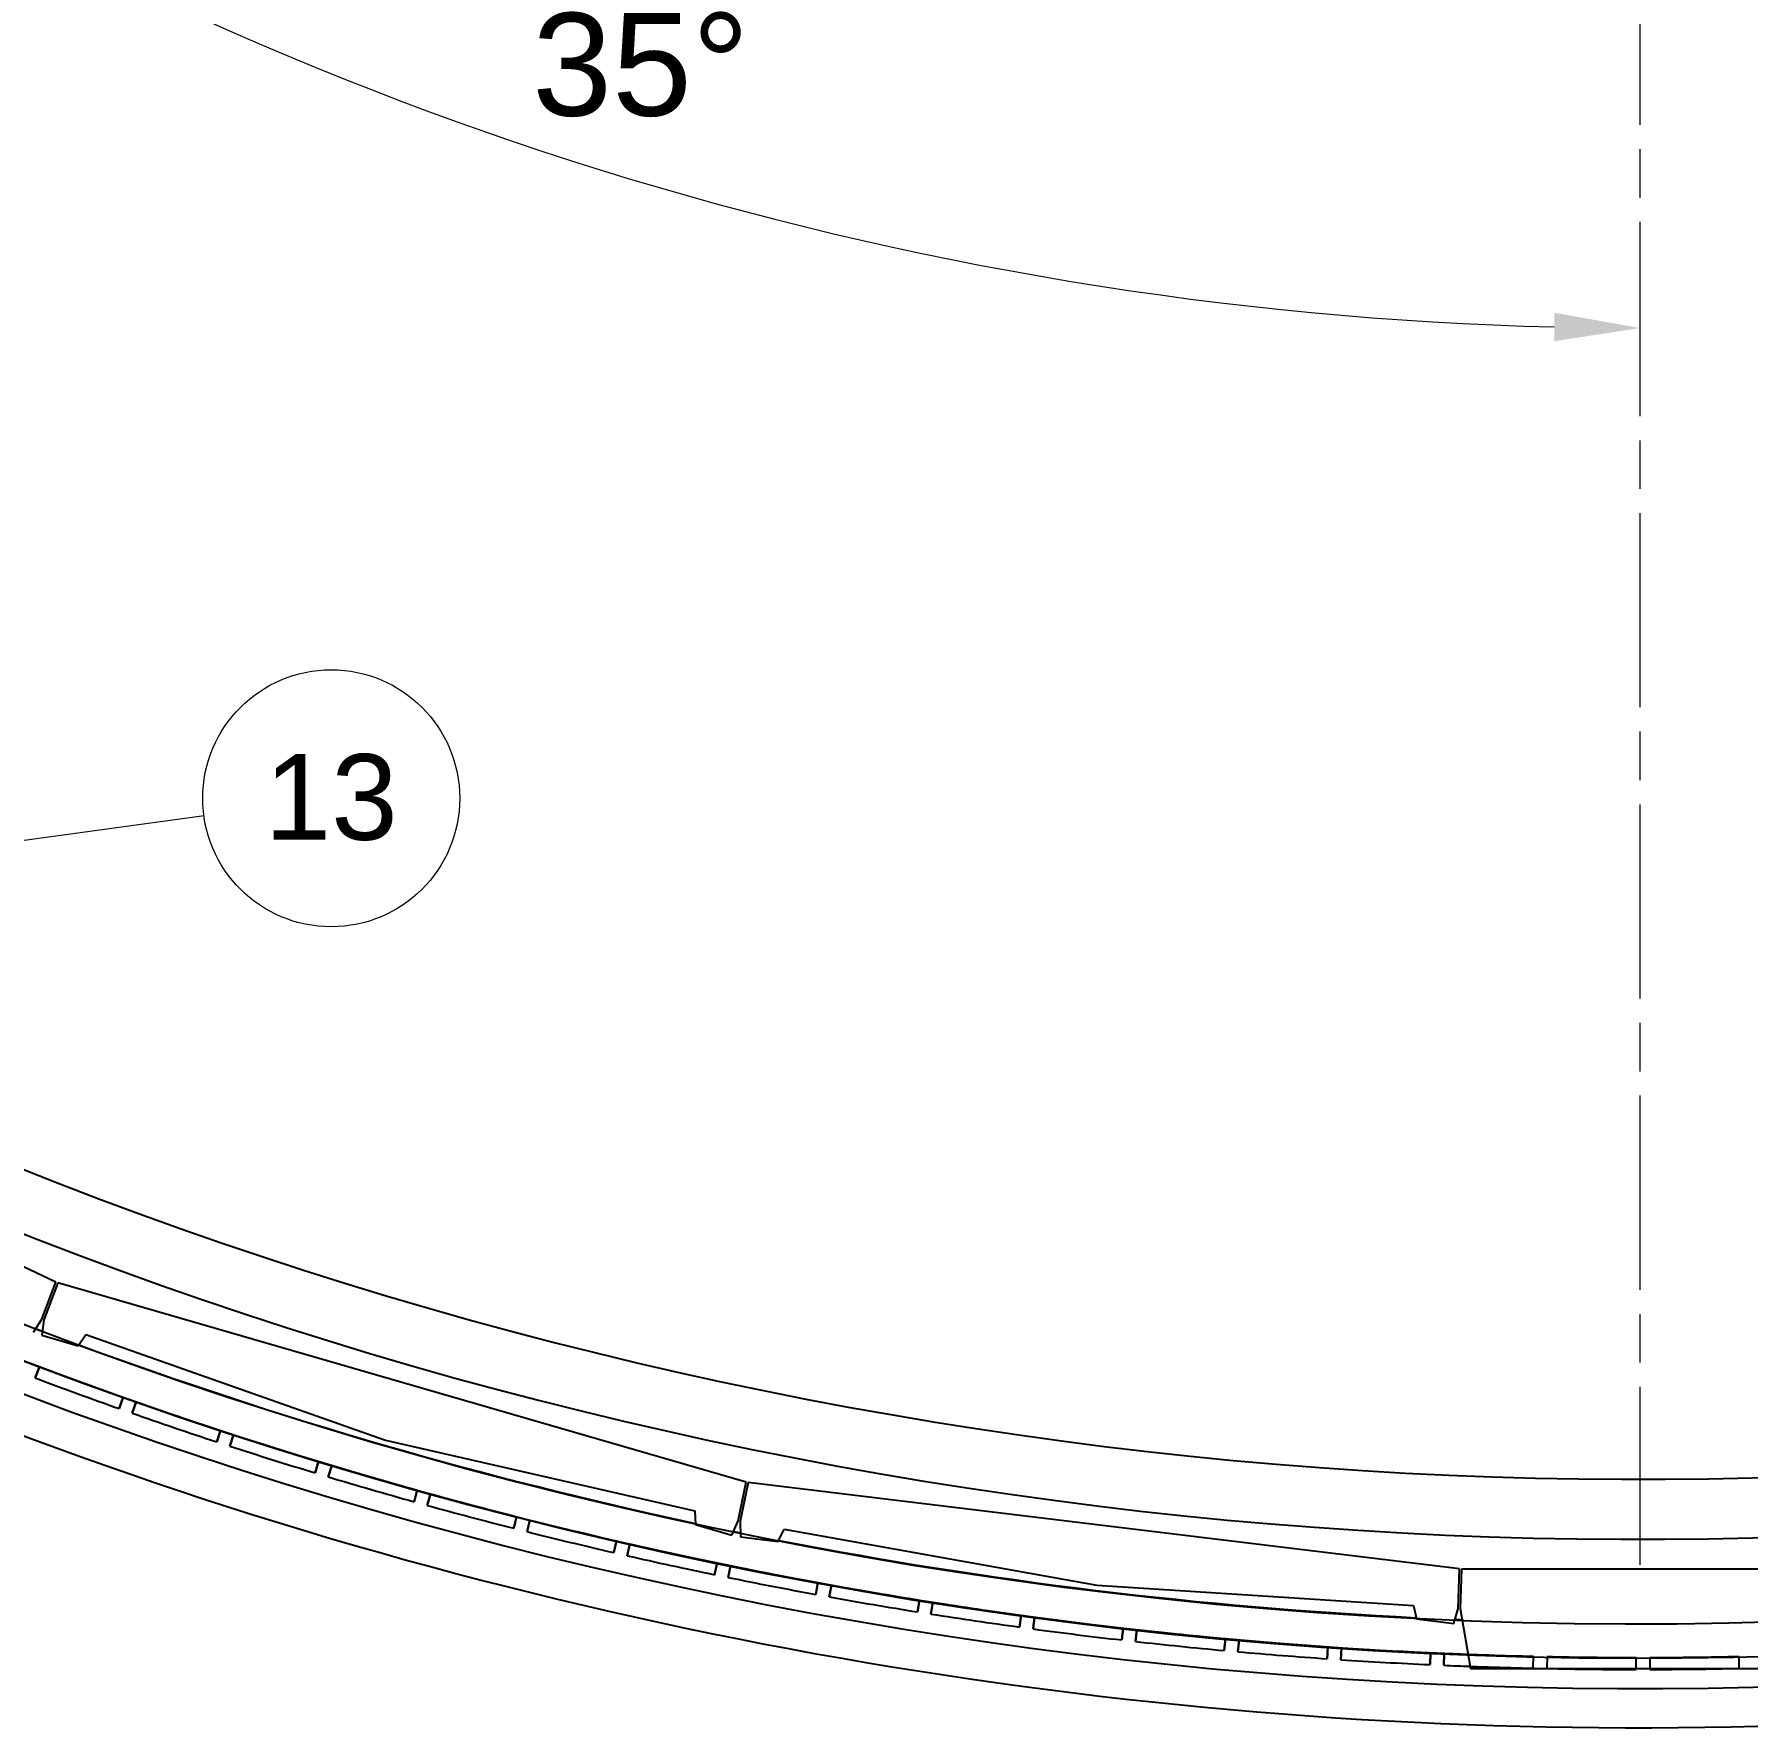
# Model space of a CAD drawing. Header units: millimetres. Extents: x -4172 to 126100, y -2 to 142133.
# Drawn here: x 52350 to 57351, y 8719 to 13661 of the extents above; entities that cross this region are included whole.
import ezdxf

# ---------------------------------------------------------------- set-up
doc = ezdxf.new("R2010")
doc.units = ezdxf.units.MM
doc.header["$LTSCALE"] = 100
doc.linetypes.add('CHAIN', pattern=[0.3543, 0.2362, -0.0295, 0.0591, -0.0295])
for name, color, linetype, lineweight in [('Center Mark', 7, 'Continuous', 18), ('Dimension', 7, 'Continuous', 18), ('Symbol', 7, 'Continuous', 18), ('Visible', 7, 'Continuous', 25)]:
    doc.layers.add(name, color=color, linetype=linetype, lineweight=lineweight)
doc.styles.add('Note Text', font='arial.ttf')
doc.styles.add('Title', font='arial.ttf')
doc.dimstyles.new('Default - Method 2b', dxfattribs={"dimscale": 100, "dimtxt": 3, "dimasz": 2.5, "dimexe": 3, "dimexo": 0.5, "dimgap": 0.7, "dimtad": 0, "dimtoh": 1, "dimdec": 1, "dimrnd": 1e-08, "dimtxsty": 'Title', "dimcen": 0.09, "dimdle": 10, "dimclrd": 256, "dimclre": 256, "dimclrt": 7, "dimadec": 0, "dimazin": 2, "dimtfac": 0.833333, "dimtdec": 1, "dimtmove": 0, "dimatfit": 3, "dimfxl": 1, "dimtolj": 1, "dimlwd": -1, "dimlwe": -1, "dimarcsym": 0})

# ---------------------------------------------------------------- blocks, each defined once
blk = doc.blocks.new('Balloon11')
at = {"layer": 'Symbol'}
for p, q in [((515.289, 112.015), (528.465, 113.809)), ((515.221, 112.51), (512.812, 111.677)), ((515.356, 111.519), (515.221, 112.51)), ((515.289, 112.015), (512.812, 111.677)), ((512.812, 111.677), (515.356, 111.519))]:
    blk.add_line(p, q, dxfattribs=at)
at = {"layer": 'Symbol', "flags": 128}
blk.add_lwpolyline([(515.221, 112.51), (512.812, 111.677), (515.356, 111.519), (515.221, 112.51)], dxfattribs=at)
at = {"layer": 'Symbol'}
blk.add_circle((532.171, 114.314), 3.75, dxfattribs=at)
blk.add_solid([(515.221, 112.51), (512.812, 111.677), (515.356, 111.519), (515.221, 112.51)], dxfattribs=at)
at = {"layer": 'Symbol', "insert": (532.171, 114.335), "char_height": 2.5, "attachment_point": 5, "style": 'Note Text'}
blk.add_mtext('13', dxfattribs=at)
blk = doc.blocks.new('*D87')
at = {"layer": 'Defpoints', "color": 0, "transparency": 16777216}
for p in [(57036.8, 23004.7), (57036.8, 22954.7), (53038.9, 13620), (49069.8, 11460.8)]:
    blk.add_point(p, dxfattribs=at)
at = {"layer": 'Dimension', "transparency": 16777216}
blk.add_line((49098.2, 11502), (51413.1, 14856.2), dxfattribs=at)
blk.add_arc((57036.8, 23004.7), 10200.7, 236.7927, 268.59576, dxfattribs=at)
for points in [[(51426.9, 14435.2), (51473.4, 14504.4), (51242.7, 14609.3)], [(56787.3, 12848.7), (56786.3, 12765.4), (57036.8, 12804)]]:
    blk.add_solid(points, dxfattribs=at)
at = {"layer": 'Dimension', "color": 7, "transparency": 16777216, "insert": (53803.8, 13419.4), "char_height": 300, "attachment_point": 7, "style": 'Title'}
blk.add_mtext('\\A1;35°', dxfattribs=at)

msp = doc.modelspace()

# ---------------------------------------------------------------- linework, layer by layer
at = {"layer": 'Center Mark', "linetype": 'CHAIN', "ltscale": 23.990969}
msp.add_line((57036.78, 35213.64), (57036.78, 9193.64), dxfattribs=at)
at = {"layer": 'Visible'}
for p, q in [((52413.81, 10019.26), (50524.23, 10915.69)), ((52372.91, 9911.38), (52413.81, 10019.26)), ((52419.42, 10017.13), (52378.52, 9909.25)), ((54428.33, 9435.44), (52419.42, 10017.13)), ((52347.84, 9873.47), (52372.91, 9911.38)), ((52378.52, 9909.25), (52372.15, 9864.25)), ((52372.15, 9864.25), (52478.15, 9833.56)), ((52478.15, 9833.56), (52501.3, 9866.41)), ((52501.3, 9866.41), (53375.2, 9558.19)), ((52353.16, 9739.57), (52365.52, 9772.31)), ((52365.52, 9772.31), (52353.16, 9739.57)), ((52609.92, 9683.2), (52598.31, 9650.18)), ((52598.31, 9650.18), (52609.92, 9683.2)), ((52647.66, 9669.92), (52636.04, 9636.91)), ((52636.04, 9636.91), (52647.66, 9669.92)), ((52883.14, 9553.08), (52894.01, 9586.35)), ((52894.01, 9586.35), (52883.14, 9553.08)), ((52921.16, 9540.66), (52932.03, 9573.93)), ((52932.03, 9573.93), (52921.16, 9540.66)), ((53375.2, 9558.19), (54278.58, 9351.79)), ((53180.21, 9495.95), (53170.1, 9462.44)), ((53170.1, 9462.44), (53180.21, 9495.95)), ((53218.5, 9484.39), (53208.39, 9450.88)), ((53208.39, 9450.88), (53218.5, 9484.39)), ((53459.03, 9378.31), (53468.38, 9412.04)), ((53468.38, 9412.04), (53459.03, 9378.31)), ((54405.26, 9322.4), (54428.33, 9435.44)), ((54434.21, 9434.24), (54411.14, 9321.2)), ((56510.41, 9182.35), (54434.21, 9434.24)), ((53497.57, 9367.62), (53506.93, 9401.35)), ((53506.93, 9401.35), (53497.57, 9367.62)), ((54278.58, 9351.79), (54280.59, 9311.64)), ((53758.38, 9334.66), (53749.79, 9300.73)), ((53749.79, 9300.73), (53758.38, 9334.66)), ((53797.15, 9324.85), (53788.56, 9290.92)), ((53788.56, 9290.92), (53797.15, 9324.85)), ((54280.59, 9311.64), (54386.6, 9280.95)), ((54386.6, 9280.95), (54405.26, 9322.4)), ((54411.14, 9321.2), (54412.07, 9275.75)), ((54042.23, 9229.74), (54050.05, 9263.86)), ((54050.05, 9263.86), (54042.23, 9229.74)), ((54081.21, 9220.81), (54089.04, 9254.92)), ((54089.04, 9254.92), (54081.21, 9220.81)), ((54412.07, 9275.75), (54521.63, 9262.46)), ((54521.63, 9262.46), (54539.21, 9298.61)), ((54539.21, 9298.61), (55451.23, 9134.57)), ((54343.24, 9199.67), (54336.19, 9165.38)), ((54336.19, 9165.38), (54343.24, 9199.67)), ((54382.42, 9191.61), (54375.37, 9157.33)), ((54375.37, 9157.33), (54382.42, 9191.61)), ((56505.78, 9067.07), (56510.41, 9182.35)), ((56516.4, 9181.83), (56511.78, 9066.83)), ((57557.15, 9181.83), (56516.4, 9181.83)), ((54631.54, 9107.68), (54637.81, 9142.11)), ((54637.81, 9142.11), (54631.54, 9107.68)), ((54670.89, 9100.51), (54677.16, 9134.95)), ((54677.16, 9134.95), (54670.89, 9100.51)), ((55451.23, 9134.57), (56376.03, 9075.76)), ((54933.61, 9091.23), (54928.12, 9056.67)), ((54928.12, 9056.67), (54933.61, 9091.23)), ((54973.11, 9084.96), (54967.62, 9050.39)), ((54967.62, 9050.39), (54973.11, 9084.96)), ((56376.03, 9075.76), (56384.45, 9036.46)), ((56494.01, 9023.17), (56505.78, 9067.07)), ((56511.78, 9066.83), (56541.78, 8891.83)), ((55225.77, 9012.37), (55230.48, 9047.05)), ((55230.48, 9047.05), (55225.77, 9012.37)), ((55265.41, 9006.99), (55270.11, 9041.67)), ((55270.11, 9041.67), (55265.41, 9006.99)), ((55528.27, 9009.59), (55524.35, 8974.81)), ((55524.35, 8974.81), (55528.27, 9009.59)), ((55568.02, 9005.11), (55564.1, 8970.33)), ((55564.1, 8970.33), (55568.02, 9005.11)), ((56384.45, 9036.46), (56494.01, 9023.17)), ((55823.7, 8944.01), (55826.83, 8978.87)), ((55826.83, 8978.87), (55823.7, 8944.01)), ((55863.54, 8940.43), (55866.67, 8975.29)), ((55866.67, 8975.29), (55863.54, 8940.43)), ((56126.02, 8954.9), (56123.67, 8919.98)), ((56123.67, 8919.98), (56126.02, 8954.9)), ((56165.93, 8952.22), (56163.58, 8917.3)), ((56163.58, 8917.3), (56165.93, 8952.22)), ((56424.11, 8902.74), (56425.66, 8937.7)), ((56425.66, 8937.7), (56424.11, 8902.74)), ((56464.07, 8900.96), (56465.62, 8935.92)), ((56465.62, 8935.92), (56464.07, 8900.96)), ((56724.86, 8892.29), (56725.62, 8927.28)), ((56765.61, 8926.41), (56764.85, 8891.41)), ((57025.76, 8888.64), (57025.74, 8923.64)), ((57065.74, 8923.67), (57065.76, 8888.67)), ((57326.68, 8891.79), (57325.86, 8926.78)), ((56541.78, 8891.83), (57531.78, 8891.83)), ((56764.85, 8891.41), (56764.85, 8891.83)), ((57025.76, 8891.83), (57025.76, 8888.64)), ((57065.76, 8888.67), (57065.76, 8891.83)), ((57326.68, 8891.83), (57326.68, 8891.79))]:
    msp.add_line(p, q, dxfattribs=at)
for radius, start, end in [(13180, 199.424732, 282.458408), (13280, 199.730648, 282.471131), (13485, 235.197252, 277.057135), (12760, 242.50963, 278.887), (12935, 242.538192, 278.860342), (13280, 242.592295, 267.833295), (13371, 242.6061, 278.796961), (13180, 249.190454, 249.28067), (13180, 249.773991, 257.92854), (13280, 249.405543, 250.527929), (13280, 249.405543, 250.527929), (13315, 249.405316, 250.528156), (13315, 249.405316, 250.528156), (13280, 250.700507, 251.822894), (13280, 250.700507, 251.822894), (13315, 250.70028, 251.82312), (13315, 250.70028, 251.82312), (13280, 251.995471, 253.117858), (13280, 251.995471, 253.117858), (13315, 251.995244, 253.118084), (13315, 251.995244, 253.118084), (13280, 253.290435, 254.412822), (13280, 253.290435, 254.412822), (13315, 253.290208, 254.413048), (13315, 253.290208, 254.413048), (13315, 254.585172, 255.708012), (13315, 254.585172, 255.708012), (13280, 254.585399, 255.707786), (13280, 254.585399, 255.707786), (13280, 255.880363, 257.00275), (13280, 255.880363, 257.00275), (13315, 255.880137, 257.002976), (13315, 255.880137, 257.002976), (13280, 257.175327, 258.297714), (13280, 257.175327, 258.297714), (13180, 258.421861, 258.512077), (13180, 259.005398, 267.159947), (13315, 257.175101, 258.29794), (13315, 257.175101, 258.29794), (13315, 258.470065, 259.592905), (13315, 258.470065, 259.592905), (13280, 258.470291, 259.592678), (13280, 258.470291, 259.592678), (13280, 259.765255, 260.887642), (13280, 259.765255, 260.887642), (13315, 259.765029, 260.887869), (13315, 259.765029, 260.887869), (13280, 261.060219, 262.182606), (13280, 261.060219, 262.182606), (13315, 261.059993, 262.182833), (13315, 261.059993, 262.182833), (13315, 262.354957, 263.477797), (13315, 262.354957, 263.477797), (13280, 262.355183, 263.47757), (13280, 262.355183, 263.47757), (13280, 263.650147, 264.772534), (13280, 263.650147, 264.772534), (13180, 267.653269, 267.741716), (13315, 263.649921, 264.772761), (13315, 263.649921, 264.772761), (13280, 264.945112, 266.067498), (13280, 264.945112, 266.067498), (13280, 266.240076, 267.362462), (13280, 266.240076, 267.362462), (13315, 264.944885, 266.067725), (13315, 264.944885, 266.067725), (13315, 266.239849, 267.362689), (13315, 266.239849, 267.362689), (13280, 267.53504, 267.833295), (13280, 267.53504, 268.657426), (13280, 268.830004, 269.95239), (13280, 270.124968, 271.247354), (13315, 267.534813, 267.865016), (13315, 267.534813, 268.657653), (13315, 268.829777, 269.952617), (13315, 268.829777, 269.952617), (13315, 270.124741, 271.247581), (13315, 270.124741, 271.247581)]:
    msp.add_arc((57036.78, 22203.64), radius, start, end, dxfattribs=at)

# ---------------------------------------------------------------- block references
at = {"layer": 'Symbol', "xscale": 100, "yscale": 100, "zscale": 100}
msp.add_blockref('Balloon11', (0, 0), dxfattribs=at)

# ---------------------------------------------------------------- dimensions: what is measured, and where the dimension line sits
at = {"layer": 'Dimension'}
dim = msp.add_angular_dim_3p(base=(53038.85, 13620.05), center=(57036.78, 23004.68), p1=(49069.79, 11460.85), p2=(57036.78, 22954.68), dimstyle='Default - Method 2b', override={"dimgap": 0.7, "dimtad": 2, "dimtih": 1, "dimse2": 1, "dimadec": 0, "dimtol": 0, "dimlim": 0, "dimtp": 0, "dimtm": 0, "dimtdec": 0}, dxfattribs=at)
dim.commit()
dim.dimension.update_dxf_attribs({"geometry": '*D87', "text_midpoint": (54002.36, 13265.74), "dimtype": 165})

doc.saveas('drawing.dxf')
